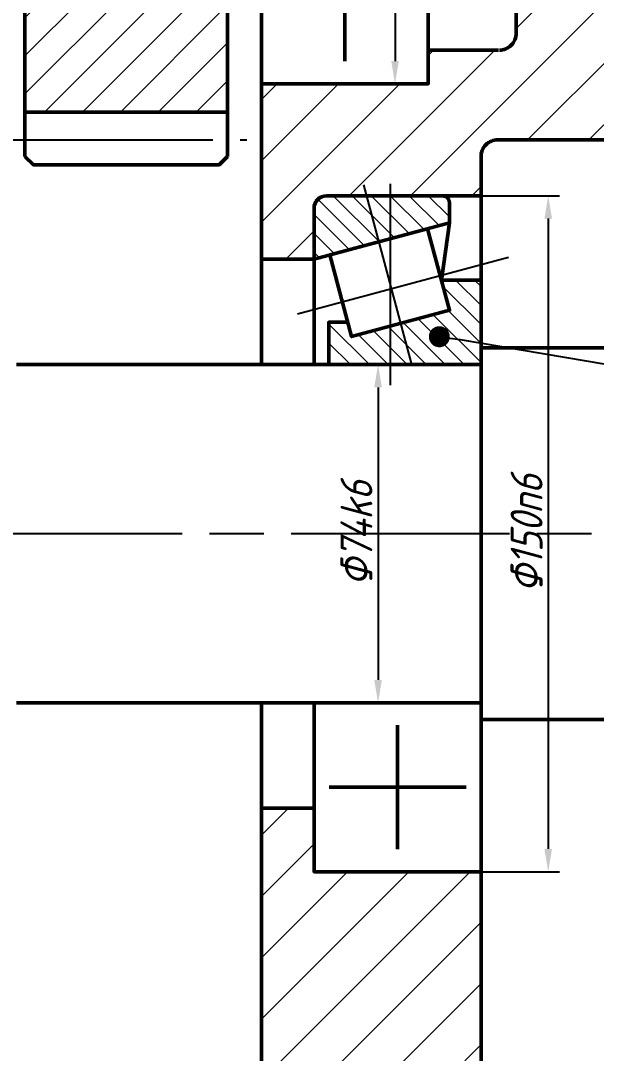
# Model space of a CAD drawing. Header units: millimetres. Extents: x 47 to 1236, y 39 to 880.
# Drawn here: x 331 to 394.3, y 397.7 to 511.2 of the extents above; entities that cross this region are included whole.
import ezdxf

# ---------------------------------------------------------------- set-up
doc = ezdxf.new("R2010")
doc.units = ezdxf.units.MM
doc.linetypes.add('ACAD_ISO08W100', pattern=[36, 24, -3, 6, -3])
doc.layers.get('Defpoints').update_dxf_attribs({"lineweight": 35})
for name, color, linetype, lineweight in [('中心线', 1, 'ACAD_ISO08W100', 35), ('剖面线', 6, 'Continuous', 35), ('尺寸', 4, 'Continuous', 25), ('粗实线', 7, 'Continuous', 50)]:
    doc.layers.add(name, color=color, linetype=linetype, lineweight=lineweight)
doc.styles.get("Standard").update_dxf_attribs({"font": 'arial.ttf'})
doc.styles.add('工程字', font='gbenor.shx', dxfattribs={"width": 0.65, "oblique": 15, "height": 5, "bigfont": 'gbcbig.shx'})
doc.styles.add('工程字-35', font='gbeitc.shx', dxfattribs={"height": 3.5, "bigfont": 'gbcbig.shx'})
doc.dimstyles.new('GB-5', dxfattribs={"dimtxt": 5, "dimasz": 5, "dimexe": 2.5, "dimexo": 1, "dimgap": 1.25, "dimtad": 1, "dimdec": 0, "dimdsep": 46, "dimtxsty": '工程字', "dimcen": 5, "dimadec": 0, "dimazin": 0, "dimtol": 1, "dimtm": 0.029, "dimtfac": 0.7, "dimtdec": 0, "dimtix": 1, "dimtmove": 0, "dimatfit": 3, "dimtzin": 0, "dimarcsym": 0})
doc.dimstyles.new('ISO-25', dxfattribs={"dimtxt": 2.5, "dimasz": 2.5, "dimexe": 1.25, "dimexo": 0.625, "dimtad": 1, "dimtxsty": 'Standard', "dimcen": 2.5, "dimadec": 0, "dimazin": 0, "dimtfac": 1, "dimtmove": 0, "dimatfit": 3, "dimfxl": 1, "dimarcsym": 0})
pattern_1 = [(45, (-2345.19922680319, -1236.975525965615), (-3.367596045400933, 3.367596045400933), [])]

# ---------------------------------------------------------------- blocks, each defined once
blk = doc.blocks.new('*D45')
at = {"layer": 'Defpoints', "color": 0, "transparency": 16777216}
for p in [(527.7216313610375, 789.4503395856573), (527.7216313610375, 572.623227049304), (186.0404590729727, 467.0222463106936)]:
    blk.add_point(p, dxfattribs=at)
at = {"layer": '尺寸', "color": 0, "lineweight": -2, "transparency": 16777216}
for p, q in [((186.0404590729727, 468.0222463106936), (186.0404590729727, 791.9503395856573)), ((527.7216313610375, 573.623227049304), (527.7216313610375, 791.9503395856573)), ((191.0404590729727, 789.4503395856573), (522.7216313610375, 789.4503395856573))]:
    blk.add_line(p, q, dxfattribs=at)
at = {"layer": '尺寸', "color": 0, "transparency": 16777216}
for points in [[(191.0404590729727, 790.2836729189906), (191.0404590729727, 788.6170062523239), (186.0404590729727, 789.4503395856573)], [(522.7216313610375, 790.2836729189906), (522.7216313610375, 788.6170062523239), (527.7216313610375, 789.4503395856573)]]:
    blk.add_solid(points, dxfattribs=at)
at = {"layer": '尺寸', "color": 0, "lineweight": 20, "transparency": 16777216, "insert": (367.5536315737495, 793.2003395856573), "char_height": 5, "width": 5.652988615324314, "attachment_point": 5, "style": '工程字'}
blk.add_mtext('684', dxfattribs=at)
blk = doc.blocks.new('*D66')
at = {"layer": 'Defpoints', "color": 0, "transparency": 16777216}
for p in [(374.390174728948, 578.5220784694886), (372.1317792918654, 504.2749677030959), (374.390174728948, 504.2749677030959)]:
    blk.add_point(p, dxfattribs=at)
at = {"layer": '尺寸', "color": 0, "lineweight": -2, "transparency": 16777216}
for p, q in [((373.765174728948, 578.5220784694886), (370.8817792918654, 578.5220784694886)), ((372.1317792918654, 576.0220784694886), (372.1317792918654, 506.7749677030959)), ((373.765174728948, 504.2749677030959), (370.8817792918654, 504.2749677030959))]:
    blk.add_line(p, q, dxfattribs=at)
at = {"layer": '尺寸', "color": 0, "transparency": 16777216}
for points in [[(371.7151126251987, 576.0220784694886), (372.5484459585321, 576.0220784694886), (372.1317792918654, 578.5220784694886)], [(371.7151126251987, 506.7749677030959), (372.5484459585321, 506.7749677030959), (372.1317792918654, 504.2749677030959)]]:
    blk.add_solid(points, dxfattribs=at)
at = {"layer": '尺寸', "color": 0, "lineweight": 20, "transparency": 16777216, "insert": (369.7567792918655, 541.398523086292), "char_height": 3.5, "attachment_point": 5, "rotation": 90, "style": '工程字-35'}
blk.add_mtext('Φ150n6', dxfattribs=at)
blk = doc.blocks.new('*D73')
at = {"layer": 'Defpoints', "color": 0, "transparency": 16777216}
for p in [(364.8532567626831, 473.422966635317), (364.8532567626831, 436.2791804317484), (370.2631569518073, 436.2791804317484)]:
    blk.add_point(p, dxfattribs=at)
at = {"layer": '尺寸', "color": 0, "lineweight": -2, "transparency": 16777216}
for p, q in [((365.4782567626831, 473.422966635317), (371.5131569518073, 473.422966635317)), ((370.2631569518073, 470.922966635317), (370.2631569518073, 438.7791804317484)), ((365.4782567626831, 436.2791804317484), (371.5131569518073, 436.2791804317484))]:
    blk.add_line(p, q, dxfattribs=at)
at = {"layer": '尺寸', "color": 0, "transparency": 16777216}
for points in [[(369.8464902851406, 470.922966635317), (370.679823618474, 470.922966635317), (370.2631569518073, 473.422966635317)], [(369.8464902851406, 438.7791804317484), (370.679823618474, 438.7791804317484), (370.2631569518073, 436.2791804317484)]]:
    blk.add_solid(points, dxfattribs=at)
at = {"layer": '尺寸', "color": 0, "lineweight": 20, "transparency": 16777216, "insert": (367.8881569518074, 454.8510735335325), "char_height": 3.5, "attachment_point": 5, "rotation": 90, "style": '工程字-35'}
blk.add_mtext('Φ74k6', dxfattribs=at)
blk = doc.blocks.new('*D74')
at = {"layer": 'Defpoints', "color": 0, "transparency": 16777216}
for p in [(379.4647783515544, 491.9751704302743), (379.4647783515544, 417.7072873299641), (388.9671128062387, 417.7072873299641)]:
    blk.add_point(p, dxfattribs=at)
at = {"layer": '尺寸', "color": 0, "lineweight": -2, "transparency": 16777216}
for p, q in [((380.0897783515544, 491.9751704302743), (390.2171128062387, 491.9751704302743)), ((388.9671128062387, 489.4751704302743), (388.9671128062387, 420.2072873299641)), ((380.0897783515544, 417.7072873299641), (390.2171128062387, 417.7072873299641))]:
    blk.add_line(p, q, dxfattribs=at)
at = {"layer": '尺寸', "color": 0, "transparency": 16777216}
for points in [[(388.550446139572, 489.4751704302743), (389.3837794729054, 489.4751704302743), (388.9671128062387, 491.9751704302743)], [(388.550446139572, 420.2072873299641), (389.3837794729054, 420.2072873299641), (388.9671128062387, 417.7072873299641)]]:
    blk.add_solid(points, dxfattribs=at)
at = {"layer": '尺寸', "color": 0, "lineweight": 20, "transparency": 16777216, "insert": (386.5921128062387, 454.841228880119), "char_height": 3.5, "attachment_point": 5, "rotation": 90, "style": '工程字-35'}
blk.add_mtext('Φ150n6', dxfattribs=at)

msp = doc.modelspace()

# ---------------------------------------------------------------- hatches: boundary and pattern name
at = {"layer": '剖面线', "lineweight": 20}
h = msp.add_hatch(dxfattribs=at)
h.set_pattern_fill('ANSI31', color=256, scale=0.9285)
h.set_pattern_definition([(45, (-1242.334391865313, -1091.4551628161), (-2.084541952103177, 2.084541952103177), [])])
h.paths.add_polyline_path([(331.4502586017411, 561.8316516623293), (353.7243918316585, 561.8316516623293), (353.7243918316585, 581.6376248068245), (331.4502586017411, 581.6376248068245)])
h.paths.add_polyline_path([(353.7243918316585, 520.9653945102548), (331.4502586017411, 520.9653945102548), (331.4502586017411, 518.1937721192478), (331.4502586017411, 501.1594213657595), (353.7243918316585, 501.1594213657595)])
h = msp.add_hatch(dxfattribs=at)
h.set_pattern_fill('ANSI31', color=256, scale=1.5)
h.set_pattern_definition(pattern_1)
edge = h.paths.add_edge_path()
edge.add_line((396.1472214000187, 541.398523086292), (385.4530510027885, 541.3990190510494))
edge.add_line((385.4530510027885, 541.3990190510494), (385.4530537404771, 509.8324436585085))
edge.add_line((385.4530537404771, 509.8324436585085), (384.9107460139007, 508.5209455504253))
edge.add_line((384.9107460139007, 508.5209455504253), (383.5960592158694, 507.9754491339008))
edge.add_line((383.5960592158694, 507.9754491339008), (375.7759860374813, 507.9754491339008))
edge.add_line((375.7759860374813, 507.9754491339008), (375.7759860374813, 504.2749677030956))
edge.add_line((375.7759860374813, 504.2749677030956), (357.4468627801657, 504.2749677030956))
edge.add_line((357.4468627801657, 504.2749677030956), (357.4456471492049, 485.0152267086528))
edge.add_line((357.4456471492049, 485.0152267086528), (363.2328774066468, 485.0152267086528))
edge.add_line((363.2328774066473, 485.015226708653), (363.2328774066477, 490.5888176081996))
edge.add_arc((364.6186887151766, 490.5888176081996), 1.385811308529123, 90.00000467355608, 179.999995326991, ccw=False)
edge.add_line((364.6186886021355, 491.9746289167288), (381.5822314843358, 491.9746289167288))
edge.add_line((381.5822314843358, 491.9746289167288), (381.5822314843354, 496.2677983098813))
edge.add_line((381.5822314843354, 496.2677983098813), (382.1159322134667, 497.5837034125516))
edge.add_line((382.1159322134667, 497.5837034125516), (383.3891547116341, 498.1083635470764))
edge.add_line((383.3891547116341, 498.1083635470764), (421.134153868928, 498.1276543737424))
edge.add_line((421.134153868928, 498.1276543737424), (422.4442795997002, 498.6695374679416))
edge.add_line((422.4442795997002, 498.6695374679416), (422.990202588634, 499.9817961105891))
edge.add_line((422.990202588634, 499.9817961105891), (422.990202588634, 524.4147493837345))
edge.add_line((422.990202588634, 524.4147493837345), (404.6582213106926, 524.4147493837345))
edge.add_line((404.6582213106926, 524.4147493837345), (404.6582213106926, 528.1372203322403))
edge.add_line((404.6582213106926, 528.1372203322403), (398.0042214000191, 528.1372203322401))
edge.add_line((398.0042214000191, 528.1372203322401), (396.6911241073553, 528.681123039577))
edge.add_line((396.6911241073553, 528.681123039577), (396.1472214000187, 529.9942203322403))
edge.add_line((396.1472214000187, 529.9942203322403), (396.1472214000187, 541.398523086292))
h = msp.add_hatch(dxfattribs=at)
h.set_pattern_fill('ANSI31', color=256, scale=0.46425, angle=90)
h.set_pattern_definition([(135, (-837.6337476145977, -1302.616158226458), (-1.042270976051589, -1.042270976051589), [])])
h.paths.add_polyline_path([(372.7425798152149, 477.9448820697357), (378.1227612006701, 479.3910586451495), (377.2315828425985, 482.7086385831815), (381.5822314843358, 482.708913186209), (381.5822314843358, 473.4229666353167), (373.9552122039736, 473.4229666353167)])
h.paths.add_polyline_path([(371.6084370407848, 477.6400279029249), (372.7425798152149, 477.9448820697357), (373.9552122039736, 473.4229666353167), (371.6084370407848, 473.4229666353167)])
h.paths.add_polyline_path([(364.853256762683, 478.0760553209489), (366.9370312610322, 478.0760553209489), (367.3599647625983, 476.4980513319085), (371.6084370407848, 477.6400279029249), (371.6084370407848, 473.4229666353167), (364.853256762683, 473.4229666353167)])
h.paths.add_polyline_path([(363.2328774066468, 490.5888176081996, -0.4142135623730948), (364.6186887151748, 491.9746289167288), (368.9802526157132, 491.9746289167288), (370.3359949276369, 486.9190554863876), (368.9203483597926, 486.5396236852096), (364.952497138293, 485.4805355772162), (364.95359837769, 485.4764267512317), (363.2328774066468, 485.0152267086528)])
h.paths.add_polyline_path([(368.9802526157132, 491.9746289167288), (371.6084370407848, 491.9746289167288), (371.6084370407848, 487.2601045969864), (370.3359949276369, 486.9190554863876)])
h.paths.add_polyline_path([(371.6084370407848, 491.9746289167288), (377.3641054366985, 491.9746289167288, -0.410234273040759), (378.1025303802985, 491.2115441004594), (378.1025303802985, 489.0006983219987), (371.6084370407848, 487.2601045969864)])
h = msp.add_hatch(dxfattribs=at)
h.set_pattern_fill('ANSI31', color=256, scale=1.5)
h.set_pattern_definition(pattern_1)
h.paths.add_polyline_path([(381.5822314843358, 417.7072873299637), (363.2328774066468, 417.7072873299637), (363.2328774066468, 424.6869203584117), (357.4468627801657, 424.6869203584117), (357.4468627801657, 385.7845146331124, -0.4142135623706922), (352.7937740945249, 380.846732611607), (286.5041843789827, 380.846732611607), (286.5041843789827, 371.5607860607149), (285.3593817963701, 371.5607860607149), (282.7817134304773, 371.5607860607149), (282.7817134304773, 355.3154373017467), (291.1370422442437, 355.3154373017467), (291.1370422442437, 359.5032171188157), (292.9982777184964, 359.5032171188157), (292.9982777184955, 368.883740545632, -0.4107972528824558), (294.6855704336112, 370.7233662931392), (357.4468627801634, 370.7233662931392), (444.5469038450178, 370.7233662931392, -0.4142135623730225), (446.5218642525747, 368.862130818886), (446.5218642525747, 359.5032171188157), (448.3628689064558, 359.5032171188157), (448.3628689064558, 355.3154373017467), (456.7181977202222, 355.3154373017467), (456.7181977202222, 371.5607860607149), (453.0159575920866, 371.5607860607149), (453.0159575920866, 380.846732611607), (386.2150893495054, 380.846732611607, -0.4129379162935932), (381.5822314843358, 385.412345574505)])

# ---------------------------------------------------------------- linework, layer by layer
at = {"layer": '中心线', "lineweight": 25}
for points in [[(328.1079435157008, 498.1247983099124), (355.8415068394679, 498.1247983099124)], [(368.6547372664268, 493.1884781390677), (373.9552122039736, 473.4229666353167)], [(371.6084370407848, 493.2896322409292), (371.6084370407848, 471.1571147536176)], [(361.4121035731391, 479.0181011550803), (385.0012401272566, 485.3301171112423)], [(180.7231888425886, 454.8510735335324), (490.4180565407587, 454.8510735335324)]]:
    msp.add_lwpolyline(points, dxfattribs=at)
at = {"layer": '尺寸', "lineweight": 25}
msp.add_lwpolyline([(378.1523018794119, 476.3271032968037), (379.3050863503022, 476.1855332740624), (516.4474151879804, 452.9666185190883), (523.8697292373981, 452.9666185190883)], dxfattribs=at)
at = {"layer": '尺寸', "lineweight": 0, "transparency": 33554559}
for points in [[(376.9995174085211, 476.4888976085074), (375.9276300934825, 476.9338319656933), (375.8467329376308, 476.6304676312482)], [(375.8467329376308, 476.6304676312482), (375.8467329376308, 476.3271032968037), (376.9995174085211, 476.4888976085074)], [(376.0894244051865, 477.1967477222122), (376.9995174085211, 476.4888976085074), (375.9276300934825, 476.9338319656933)], [(376.2916672948168, 477.3989906118418), (376.0894244051865, 477.1967477222122), (376.9995174085211, 476.4888976085074)], [(376.9995174085211, 476.4888976085074), (376.5545830513356, 477.5607849235457), (376.2916672948168, 477.3989906118418)], [(376.8579473857808, 477.6416820793982), (376.9995174085211, 476.4888976085074), (376.5545830513356, 477.5607849235457)], [(377.1613117202251, 477.6416820793982), (376.8579473857808, 477.6416820793982), (376.9995174085211, 476.4888976085074)], [(376.9995174085211, 476.4888976085074), (377.4444517657071, 477.5607849235457), (377.1613117202251, 477.6416820793982)], [(377.7073675222264, 477.3989906118418), (376.9995174085211, 476.4888976085074), (377.4444517657071, 477.5607849235457)], [(377.9298347008189, 477.1967477222122), (377.7073675222264, 477.3989906118418), (376.9995174085211, 476.4888976085074)], [(376.9995174085211, 476.4888976085074), (378.0714047235601, 476.9338319656933), (377.9298347008189, 477.1967477222122)], [(378.1523018794119, 476.6304676312482), (376.9995174085211, 476.4888976085074), (378.0714047235601, 476.9338319656933)], [(378.1523018794119, 476.3271032968037), (378.1523018794119, 476.6304676312482), (376.9995174085211, 476.4888976085074)], [(375.8467329376308, 476.3271032968037), (376.9995174085211, 476.4888976085074), (375.9276300934825, 476.0439632513217)], [(376.9995174085211, 476.4888976085074), (375.9276300934825, 476.0439632513217), (376.0894244051865, 475.7810474948028)], [(376.0894244051865, 475.7810474948028), (376.2916672948168, 475.5585803162096), (376.9995174085211, 476.4888976085074)], [(376.2916672948168, 475.5585803162096), (376.9995174085211, 476.4888976085074), (376.5545830513356, 475.4170102934688)], [(376.9995174085211, 476.4888976085074), (376.5545830513356, 475.4170102934688), (376.8579473857808, 475.3361131376168)], [(376.8579473857808, 475.3361131376168), (377.1613117202251, 475.3361131376168), (376.9995174085211, 476.4888976085074)], [(377.1613117202251, 475.3361131376168), (376.9995174085211, 476.4888976085074), (377.4444517657071, 475.4170102934688)], [(376.9995174085211, 476.4888976085074), (377.4444517657071, 475.4170102934688), (377.7073675222264, 475.5585803162096)], [(377.7073675222264, 475.5585803162096), (377.9298347008189, 475.7810474948028), (376.9995174085211, 476.4888976085074)], [(377.9298347008189, 475.7810474948028), (376.9995174085211, 476.4888976085074), (378.0714047235601, 476.0439632513217)], [(376.9995174085211, 476.4888976085074), (378.0714047235601, 476.0439632513217), (378.1523018794119, 476.3271032968037)]]:
    msp.add_solid(points, dxfattribs=at)
at = {"layer": '粗实线', "lineweight": 50}
for p, q in [((385.4530482651003, 509.8369531437552), (385.4530537404767, 572.9610849583435)), ((357.4468627801657, 504.2749677030956), (357.4449154721665, 473.4229666353167)), ((383.4357061759756, 498.1077639007699), (421.1303467673324, 498.1276563305362)), ((381.5822314843358, 482.708913186209), (381.5822314843358, 496.2677983099122)), ((364.6186886021355, 491.9746289167288), (377.3641054367004, 491.9746289167288)), ((377.3465488920378, 491.975036732458), (381.5830078110707, 491.9753041280901)), ((363.2328774066468, 485.0152267086528), (357.4456471492053, 485.0152267086528)), ((375.7962168578529, 473.4229666353169), (330.5196408646157, 473.4229666353165)), ((381.5822314843358, 473.4229666353165), (381.5822314843358, 436.2791804317483)), ((375.7962168578547, 436.2791804317483), (330.5196408646157, 436.279180431748)), ((357.4468627801657, 424.6869203584117), (357.4468627801657, 436.279180431748))]:
    msp.add_line(p, q, dxfattribs=at)
for points in [[(357.4468627801657, 522.8266299845075), (357.4468627801657, 504.2749677030956), (375.7759860374813, 504.2749677030956), (375.7759860374813, 523.5144778771662)], [(353.7243918316585, 496.304024476404), (353.7243918316585, 522.8266299845075)], [(331.4502586017411, 496.304024476404), (331.4502586017411, 520.9653945102548)], [(366.6114244088226, 506.7633586088903), (366.6114244088226, 520.3382390787131)], [(383.5152589089262, 507.9772078312292), (375.7759860374813, 507.9772078312292)], [(353.7243918316585, 501.1594213657595), (331.4502586017411, 501.1594213657595)], [(353.7243918316585, 496.304024476404), (352.7937740945331, 495.3734067392777), (332.3808763388683, 495.3734067392777), (331.4502586017411, 496.304024476404)], [(363.2328774066468, 485.0152267086528), (378.1025303802985, 489.0006983219987), (378.1025303802985, 491.2260885629532)], [(363.2328774066468, 473.4229666353167), (363.2328774066477, 490.5888177212255)], [(378.1025303802985, 489.0006983219987), (377.2315828425985, 482.7086385831815), (381.5822314843358, 482.708913186209), (381.5822314843358, 473.4229666353167), (363.2328774066468, 473.4229666353167)], [(364.853256762683, 473.4229666353167), (364.853256762683, 478.0760553209489), (366.9370312610322, 478.0760553209489)], [(381.5822314843358, 475.2842021095692), (426.7098155165172, 475.2842021095694)], [(372.4176698556771, 420.1956782357586), (372.4176698556771, 433.7907895259534)], [(426.7098155165172, 434.4179449574949), (381.5822314843358, 434.4179449574949)], [(381.5822314843358, 434.4179449574949), (381.5822314843358, 385.4998212972394)], [(379.9435350341778, 426.993233880856), (364.8918046771764, 426.993233880856)], [(363.2328774066468, 424.6869203584117), (357.4468627801657, 424.6869203584117), (357.4468627801657, 385.4998212972394)]]:
    msp.add_lwpolyline(points, dxfattribs=at)
for points in [[(364.952497138293, 485.4805355772162), (375.7152935763647, 488.3533120700845), (378.1227612006701, 479.3910586451495), (367.3599647625983, 476.4980513319085)], [(363.2328774066468, 436.2791804317483), (363.2328774066468, 417.7072873299637), (381.5822314843358, 417.7072873299637), (381.5822314843358, 436.2791804317483)]]:
    msp.add_lwpolyline(points, close=True, dxfattribs=at)
for centre, radius, start, end in [((383.5960592158694, 509.8324436585085), 1.856994524607691, 270, 0.1391359656245068), ((383.3891547116341, 496.3011328640009), 1.80723068307543, 88.5239861755359, 181.0568864260837), ((364.6186887151766, 490.5888176081996), 1.385811308529123, 90.0000046735561, 179.9999953269911), ((377.3465488920378, 491.2188163317062), 0.7560164653885975, 0.5511448533335664, 88.66933275603866)]:
    msp.add_arc(centre, radius, start, end, dxfattribs=at)

# ---------------------------------------------------------------- dimensions: what is measured, and where the dimension line sits
at = {"layer": '尺寸', "lineweight": 20}
dim = msp.add_linear_dim(base=(527.7216313610375, 789.4503395856573), p1=(186.0404590729727, 467.0222463106936), p2=(527.7216313610375, 572.623227049304), text='684', dimstyle='GB-5', override={"dimpost": '%%c<>'}, dxfattribs=at)
dim.commit()
dim.dimension.update_dxf_attribs({"geometry": '*D45', "text_midpoint": (367.5536315737495, 789.4503395856573), "dimtype": 160})
for base, p1, p2, text, picture, middle in [((372.1317792918654, 504.2749677030959), (374.3901747289478, 578.5220784694884), (374.3901747289478, 504.2749677030956), 'Φ150n6', '*D66', (369.7567792918655, 541.398523086292)), ((388.9671128062387, 417.7072873299641), (379.4647783515543, 491.975170430274), (379.4647783515543, 417.7072873299638), 'Φ150n6', '*D74', (386.5921128062387, 454.841228880119)), ((370.2631569518073, 436.2791804317484), (364.853256762683, 473.4229666353168), (364.853256762683, 436.2791804317482), 'Φ74k6', '*D73', (367.8881569518074, 454.8510735335325))]:
    dim = msp.add_linear_dim(base=base, p1=p1, p2=p2, angle=90, text=text, dimstyle='ISO-25', override={"dimtxsty": '工程字-35'}, dxfattribs=at)
    dim.commit()
    dim.dimension.update_dxf_attribs({"geometry": picture, "text_midpoint": middle})

doc.saveas('drawing.dxf')
